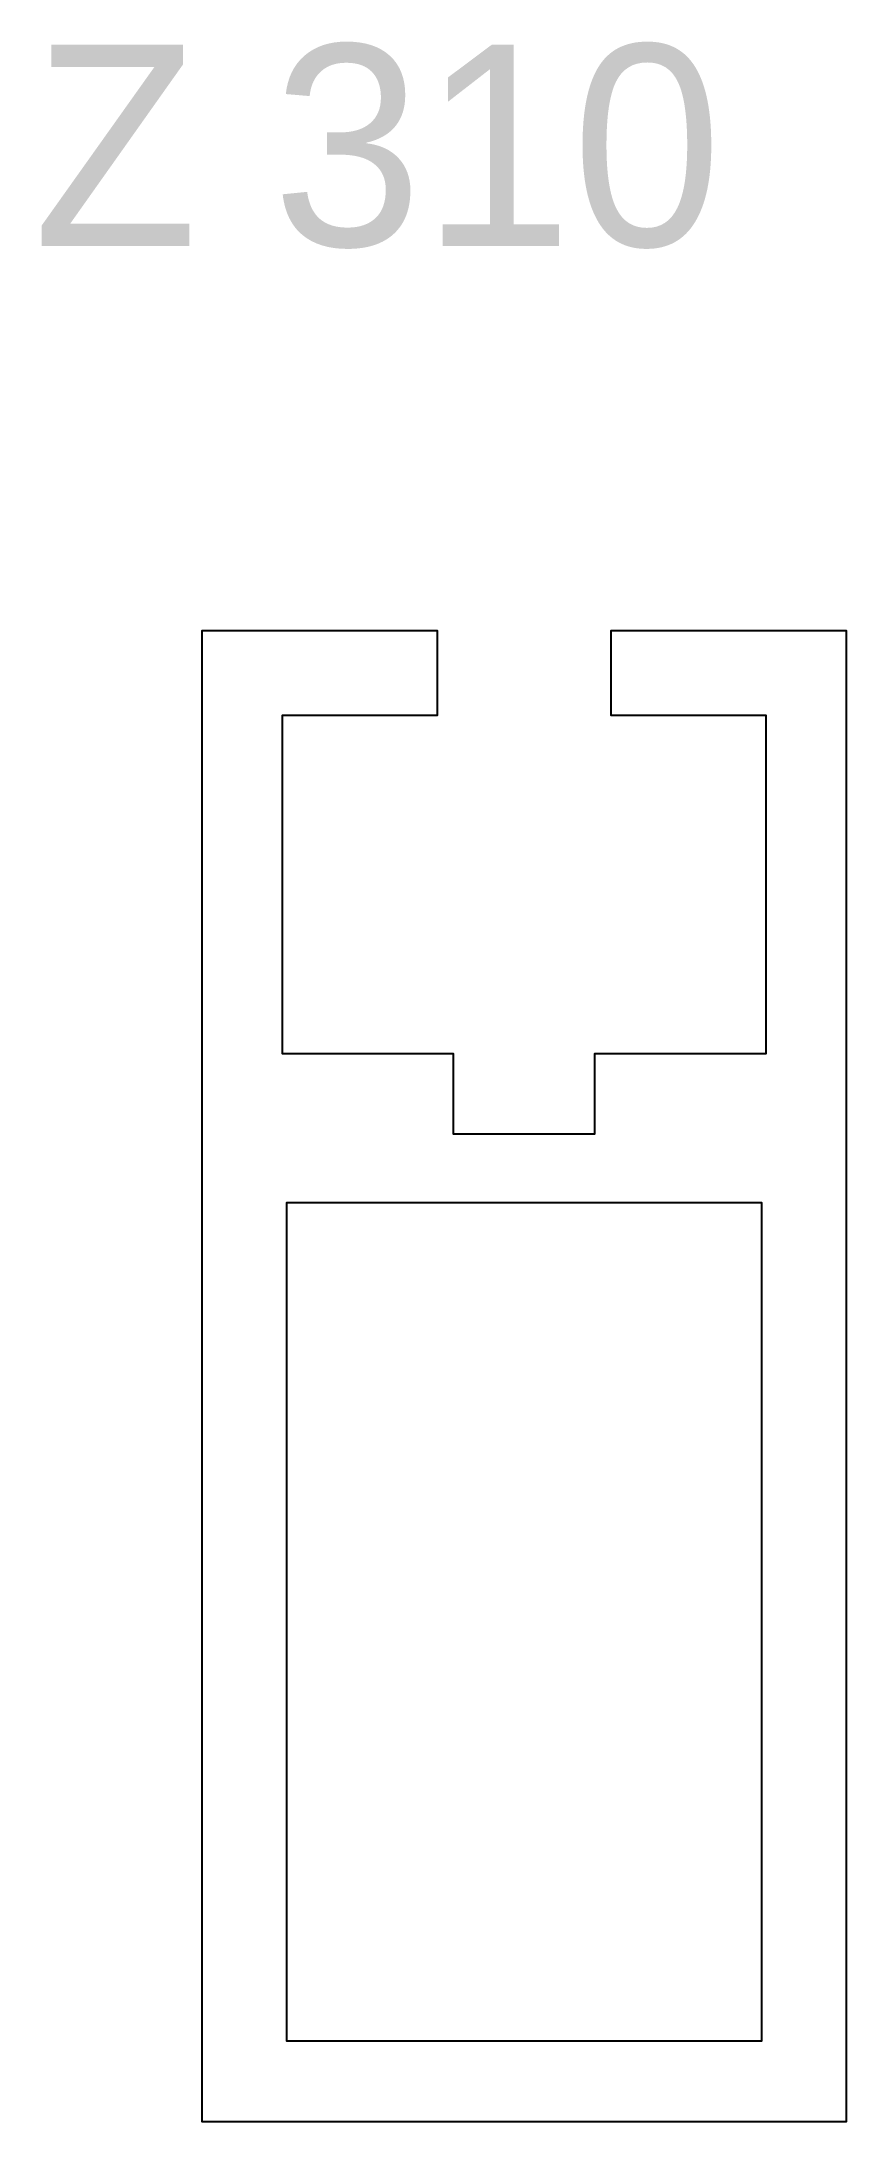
# Model space of a CAD drawing. Header units: millimetres. Extents: x -11.6 to 8.3, y -19.5 to 32.1.
import ezdxf

# ---------------------------------------------------------------- set-up
doc = ezdxf.new("R2010")
doc.units = ezdxf.units.MM
doc.header["$LTSCALE"] = 0.0125
doc.layers.add('Profil', color=7, linetype='Continuous')
doc.layers.add('Text_erfasst', color=3, linetype='Continuous')
doc.styles.add('gs25', font='gsimplex.shx', dxfattribs={"height": 25})

msp = doc.modelspace()

# ---------------------------------------------------------------- linework, layer by layer
at = {"layer": 'Profil'}
for points in [[(0.347, -19.492), (8.347, -19.492), (8.347, -7.492), (8.347, 17.508), (2.497, 17.508), (2.497, 15.408), (6.347, 15.408), (6.347, 7.008), (2.097, 7.008), (2.097, 5.008), (0.347, 5.008), (-1.403, 5.008), (-1.403, 7.008), (-5.653, 7.008), (-5.653, 15.408), (-1.803, 15.408), (-1.803, 17.508), (-7.653, 17.508), (-7.653, -7.492), (-7.653, -19.492)], [(0.347, -17.492), (6.247, -17.492), (6.247, 3.308), (0.347, 3.308), (-5.553, 3.308), (-5.553, -17.492)]]:
    msp.add_lwpolyline(points, close=True, dxfattribs=at)

# ---------------------------------------------------------------- texts
at = {"layer": 'Text_erfasst', "style": 'gs25'}
msp.add_text('Z 310', height=5, dxfattribs=at).set_placement((-11.843, 27.055))

doc.saveas('drawing.dxf')
